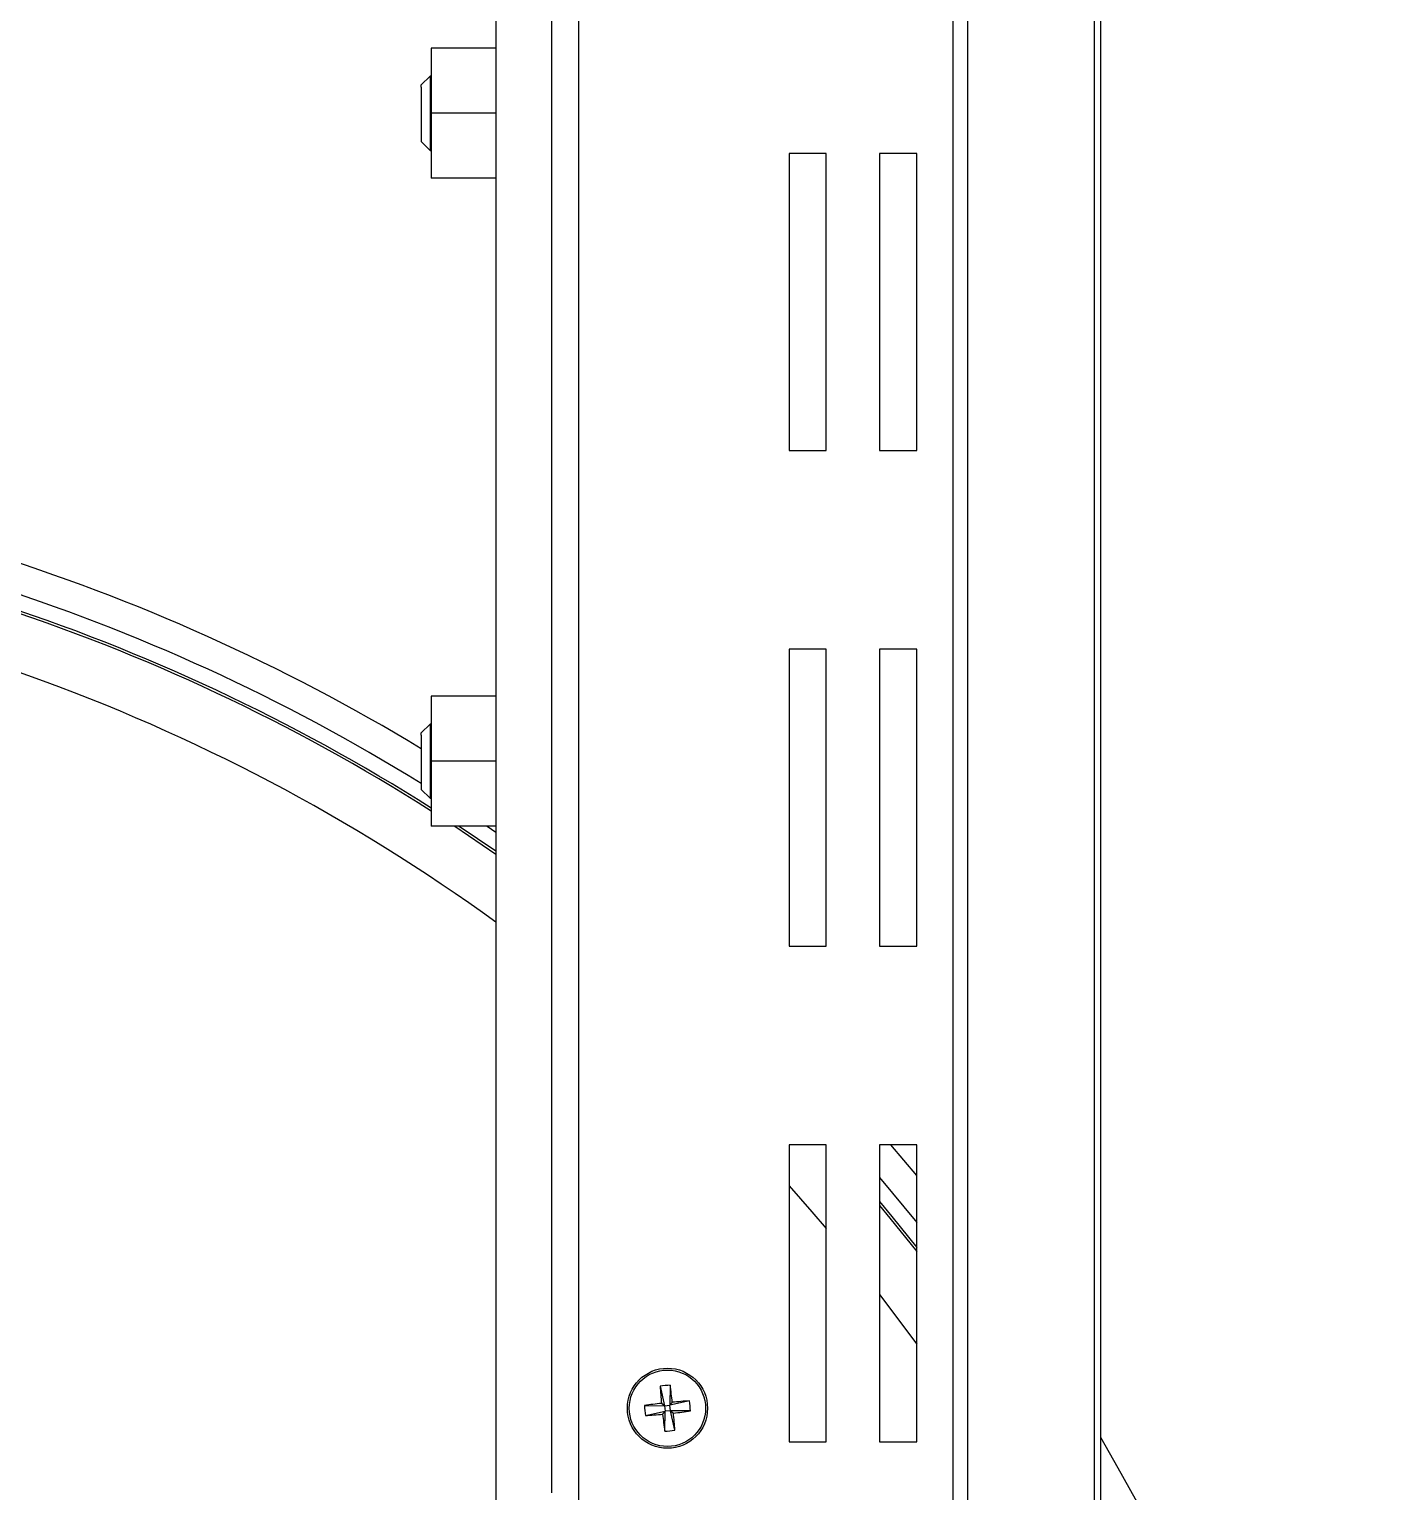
# Model space of a CAD drawing. Extents: x 2 to 136, y 1 to 99.
# Drawn here: x 130.974 to 135.502, y 48.479 to 53.406 of the extents above; entities that cross this region are included whole.
import ezdxf

# ---------------------------------------------------------------- set-up
doc = ezdxf.new("R2010")
doc.units = 0
doc.header["$MEASUREMENT"] = 0
doc.layers.add('OBJECT', color=7, linetype='CONTINUOUS')

msp = doc.modelspace()

# ---------------------------------------------------------------- linework, layer by layer
at = {"layer": 'OBJECT'}
for p, q in [((134.0872, 48.26), (134.0872, 55.035)), ((134.1367, 48.26), (134.1367, 55.035)), ((134.5641, 48.26), (134.5641, 55.035)), ((134.5846, 48.26), (134.5846, 55.035)), ((132.8246, 54.91), (132.8246, 48.385)), ((132.7346, 48.475), (132.7346, 54.82)), ((132.5466, 53.47), (132.5466, 44.4974)), ((132.5466, 53.342), (132.3286, 53.342)), ((132.3286, 53.342), (132.3286, 53.123)), ((132.3244, 53.248), (132.2946, 53.2182)), ((132.2946, 53.211), (132.2946, 53.2182)), ((132.3286, 53.248), (132.3244, 53.248)), ((132.3244, 53.248), (132.3244, 53.2385)), ((132.3244, 53.2385), (132.3244, 52.998)), ((132.2946, 53.211), (132.2946, 53.0277)), ((132.5466, 53.123), (132.3286, 53.123)), ((132.3286, 53.123), (132.3286, 52.904)), ((132.2946, 53.0277), (132.3244, 52.998)), ((132.3244, 52.998), (132.3286, 52.998)), ((133.6596, 52.987), (133.5346, 52.987)), ((133.5346, 52.987), (133.5346, 51.987)), ((133.6596, 51.987), (133.6596, 52.987)), ((133.8396, 52.987), (133.8396, 51.987)), ((133.9646, 52.987), (133.8396, 52.987)), ((133.9646, 51.987), (133.9646, 52.987)), ((132.5466, 52.904), (132.3286, 52.904)), ((133.5346, 51.987), (133.6596, 51.987)), ((133.8396, 51.987), (133.9646, 51.987)), ((133.5346, 51.317), (133.5346, 50.317)), ((133.6596, 51.317), (133.5346, 51.317)), ((133.6596, 50.317), (133.6596, 51.317)), ((133.8396, 51.317), (133.8396, 50.317)), ((133.9646, 51.317), (133.8396, 51.317)), ((133.9646, 50.317), (133.9646, 51.317)), ((132.5466, 51.159), (132.3286, 51.159)), ((132.3286, 51.159), (132.3286, 50.94)), ((132.3244, 51.065), (132.2946, 51.0352)), ((132.3286, 51.065), (132.3244, 51.065)), ((132.3244, 51.065), (132.3244, 51.0555)), ((132.3244, 51.0555), (132.3244, 50.815)), ((132.2946, 51.028), (132.2946, 51.0352)), ((132.2946, 51.028), (132.2946, 50.8447)), ((132.5466, 50.94), (132.3286, 50.94)), ((132.3286, 50.94), (132.3286, 50.721)), ((132.2946, 50.8447), (132.3244, 50.815)), ((132.3244, 50.815), (132.3286, 50.815)), ((132.5466, 50.721), (132.3286, 50.721)), ((132.4077, 50.721), (132.5466, 50.6273)), ((132.423, 50.721), (132.5466, 50.6376)), ((132.5171, 50.721), (132.5466, 50.7009)), ((133.5346, 50.317), (133.6596, 50.317)), ((133.8396, 50.317), (133.9646, 50.317)), ((133.5346, 49.647), (133.5346, 48.647)), ((133.6596, 49.647), (133.5346, 49.647)), ((133.6596, 48.647), (133.6596, 49.647)), ((133.8396, 49.647), (133.8396, 48.647)), ((133.9646, 49.647), (133.8396, 49.647)), ((133.9646, 49.5438), (133.8771, 49.647)), ((133.9646, 48.647), (133.9646, 49.647)), ((133.8396, 49.5371), (133.9646, 49.3856)), ((133.8396, 49.1431), (133.9646, 48.9755)), ((133.0998, 48.8341), (133.1145, 48.7683)), ((133.1338, 48.8376), (133.1329, 48.7701)), ((132.7344, 48.6483), (132.7344, 48.8217)), ((133.1987, 48.7848), (133.1329, 48.7701)), ((133.047, 48.7692), (133.1145, 48.7683)), ((133.0505, 48.7352), (133.1164, 48.7498)), ((133.1145, 48.7683), (133.1045, 48.7764)), ((133.1082, 48.7399), (133.1164, 48.7498)), ((133.1145, 48.7683), (133.1329, 48.7701)), ((133.1145, 48.7683), (133.1164, 48.7498)), ((133.1154, 48.6824), (133.1164, 48.7498)), ((133.1348, 48.7517), (133.1164, 48.7498)), ((133.141, 48.7801), (133.1329, 48.7701)), ((133.1348, 48.7517), (133.1329, 48.7701)), ((133.1348, 48.7517), (133.1448, 48.7436)), ((133.2022, 48.7508), (133.1348, 48.7517)), ((133.1495, 48.6859), (133.1348, 48.7517)), ((133.5346, 48.647), (133.6596, 48.647)), ((133.8396, 48.647), (133.9646, 48.647))]:
    msp.add_line(p, q, dxfattribs=at)
at = {"layer": 'OBJECT', "flags": 128}
for points in [[(133.5346, 49.5089), (133.6117, 49.4217), (133.6596, 49.3657)], [(133.8396, 49.4561), (133.881, 49.406), (133.9646, 49.3016)], [(133.8396, 49.4429), (133.8745, 49.4007), (133.9646, 49.2879)]]:
    msp.add_lwpolyline(points, dxfattribs=at)
at = {"layer": 'OBJECT'}
for radius in [0.135, 0.1287]:
    msp.add_circle((133.1246, 48.76), radius, dxfattribs=at)
for centre, radius, start, end in [((128.8466, 45.29), 6.655, 58.79464, 86.76975), ((128.8466, 45.29), 6.555, 58.26367, 86.72042), ((128.8466, 45.29), 6.5028, 57.62483, 86.69407), ((128.8466, 45.29), 6.4944, 57.57759, 86.68977), ((128.8466, 45.29), 6.3069, 54.0795, 86.59124), ((133.1504, 48.5093), 0.3287, 92.8925, 98.8637), ((135.2267, 48.9785), 2.1318, 183.8827, 185.4397), ((131.0212, 48.5455), 2.1327, 6.3168, 7.8731), ((133.3431, 46.6575), 2.1323, 93.8827, 95.4394), ((132.8739, 48.7342), 0.3287, 2.8925, 8.8637), ((133.339, 46.6574), 2.1319, 96.3165, 97.8735), ((133.3753, 48.7858), 0.3287, 182.8925, 188.8637), ((132.9061, 50.8628), 2.1325, 273.8828, 275.4393), ((135.2266, 48.9743), 2.1313, 186.3163, 187.8736), ((132.9101, 50.8632), 2.1325, 276.3168, 277.8733), ((131.0212, 48.5414), 2.1332, 3.8832, 5.4392), ((133.0988, 49.0107), 0.3287, 272.8923, 278.8636), ((128.8466, 45.29), 6.655, 198.09222, 30.43444)]:
    msp.add_arc(centre, radius, start, end, dxfattribs=at)

doc.saveas('drawing.dxf')
